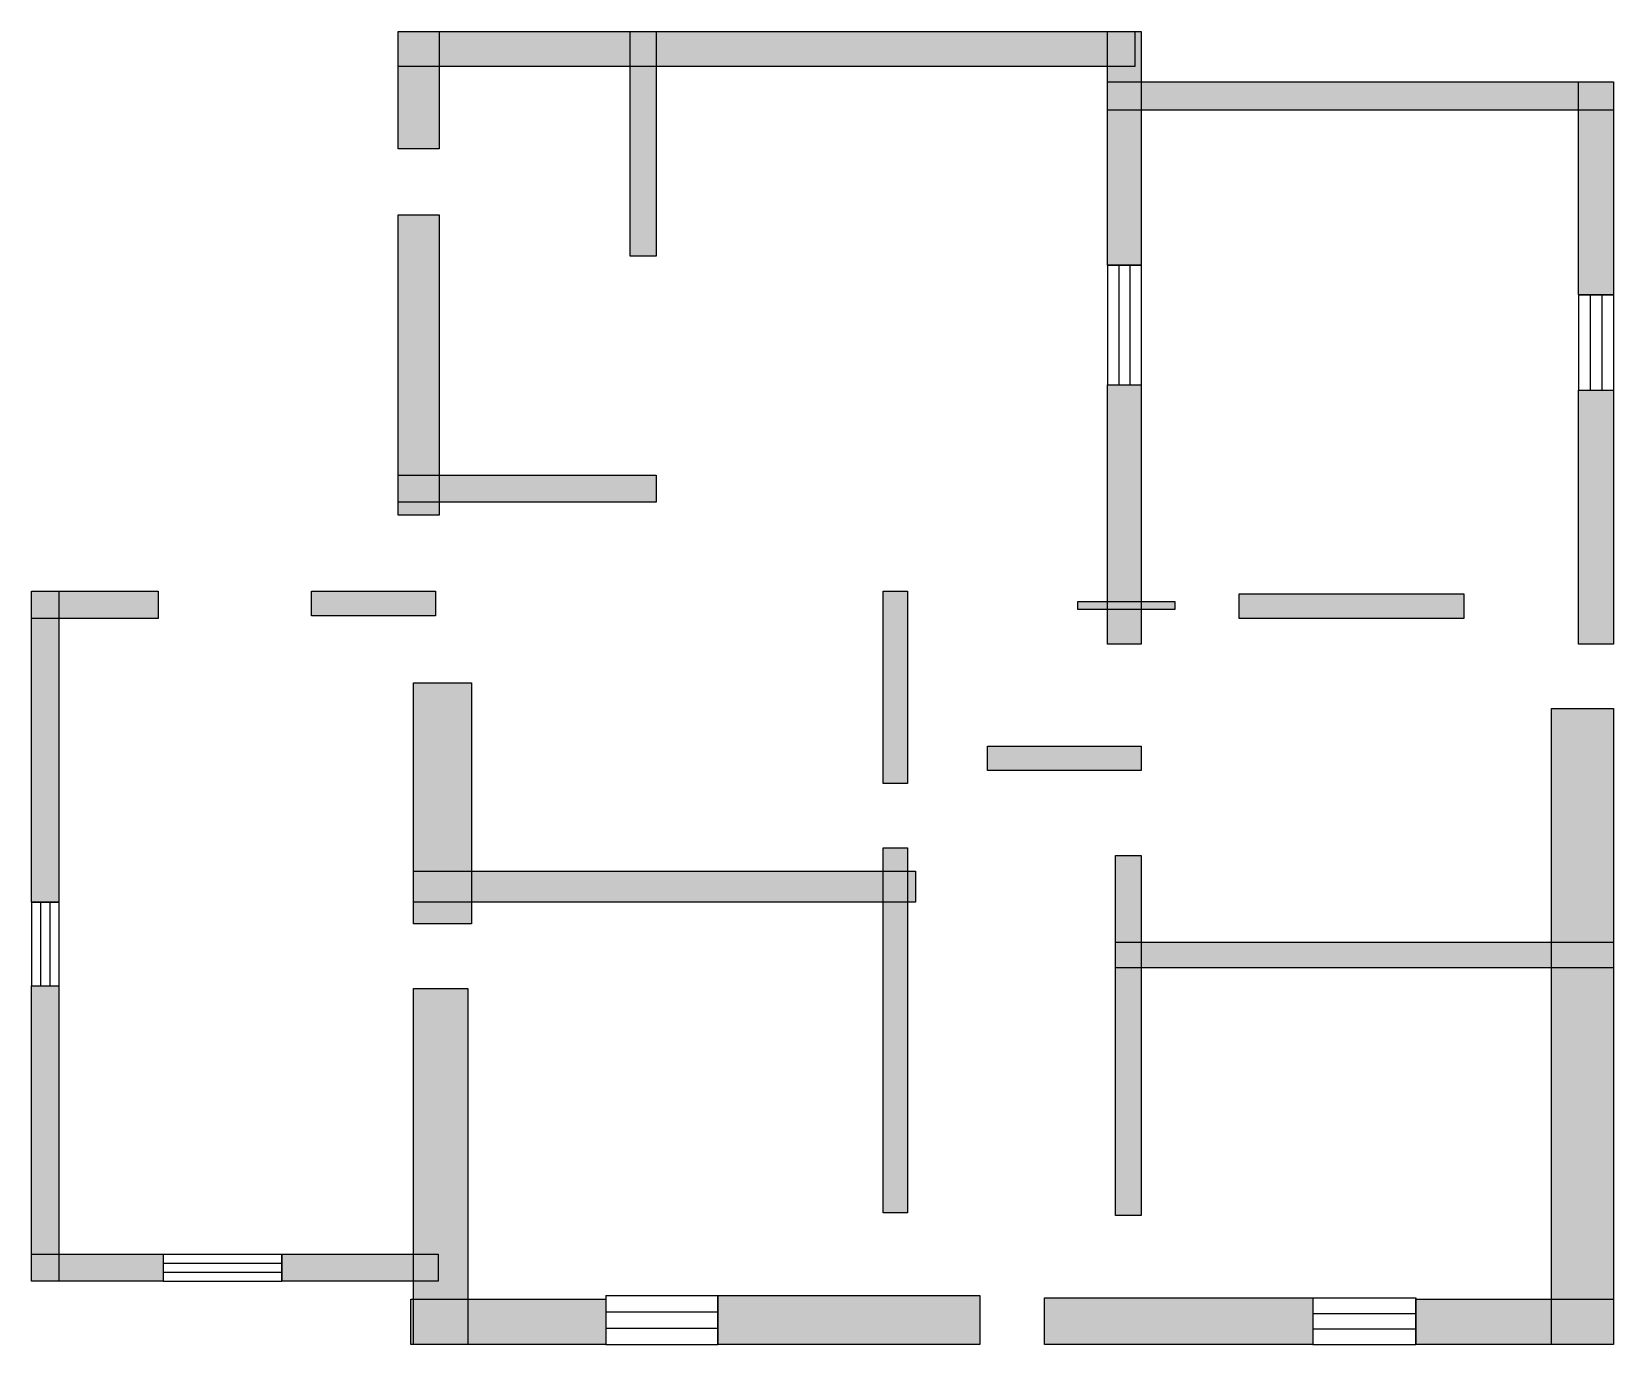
# Model space of a CAD drawing. Header units: millimetres. Extents: x 959 to 11748, y 678 to 9636.
import ezdxf

# ---------------------------------------------------------------- set-up
doc = ezdxf.new("R2010")
doc.units = ezdxf.units.MM
doc.layers.add('WALL', color=7, linetype='Continuous')
doc.layers.add('WINDOW', color=5, linetype='Continuous')

msp = doc.modelspace()

# ---------------------------------------------------------------- hatches: boundary and pattern name
at = {"layer": 'WALL'}
h = msp.add_hatch(color=256, dxfattribs=at)
h.dxf.hatch_style = 1
h.paths.add_polyline_path([(3458.4, 9636), (8483.2, 9636), (8483.2, 9398.4), (3458.4, 9398.4)])
h = msp.add_hatch(color=256, dxfattribs=at)
h.dxf.hatch_style = 1
h.paths.add_polyline_path([(3458.4, 9636), (3740, 9636), (3740, 8835.2), (3458.4, 8835.2)])
h = msp.add_hatch(color=256, dxfattribs=at)
h.dxf.hatch_style = 1
h.paths.add_polyline_path([(5042.4, 9636), (5218.4, 9636), (5218.4, 8104.8), (5042.4, 8104.8)])
h = msp.add_hatch(color=256, dxfattribs=at)
h.dxf.hatch_style = 1
h.paths.add_polyline_path([(8298.4, 9636), (8527.2, 9636), (8527.2, 8043.2), (8298.4, 8043.2)])
h = msp.add_hatch(color=256, dxfattribs=at)
h.dxf.hatch_style = 1
h.paths.add_polyline_path([(8298.4, 9292.8), (11748, 9292.8), (11748, 9099.2), (8298.4, 9099.2)])
h = msp.add_hatch(color=256, dxfattribs=at)
h.dxf.hatch_style = 1
h.paths.add_polyline_path([(11510.4, 9292.8), (11748, 9292.8), (11748, 7840.8), (11510.4, 7840.8)])
h = msp.add_hatch(color=256, dxfattribs=at)
h.dxf.hatch_style = 1
h.paths.add_polyline_path([(3458.4, 8386.4), (3740, 8386.4), (3740, 6336), (3458.4, 6336)])
h = msp.add_hatch(color=256, dxfattribs=at)
h.dxf.hatch_style = 1
h.paths.add_polyline_path([(8298.4, 7224.8), (8527.2, 7224.8), (8527.2, 5456), (8298.4, 5456)])
h = msp.add_hatch(color=256, dxfattribs=at)
h.dxf.hatch_style = 1
h.paths.add_polyline_path([(11510.4, 7189.6), (11748, 7189.6), (11748, 5456), (11510.4, 5456)])
h = msp.add_hatch(color=256, dxfattribs=at)
h.dxf.hatch_style = 1
h.paths.add_polyline_path([(3458.4, 6608.8), (5218.4, 6608.8), (5218.4, 6424), (3458.4, 6424)])
h = msp.add_hatch(color=256, dxfattribs=at)
h.dxf.hatch_style = 1
h.paths.add_polyline_path([(959.2, 5816.8), (1821.6, 5816.8), (1821.6, 5632), (959.2, 5632)])
h = msp.add_hatch(color=256, dxfattribs=at)
h.dxf.hatch_style = 1
h.paths.add_polyline_path([(959.2, 5816.8), (1144, 5816.8), (1144, 3696), (959.2, 3696)])
h = msp.add_hatch(color=256, dxfattribs=at)
h.dxf.hatch_style = 1
h.paths.add_polyline_path([(2868.8, 5816.8), (3713.6, 5816.8), (3713.6, 5649.6), (2868.8, 5649.6)])
h = msp.add_hatch(color=256, dxfattribs=at)
h.dxf.hatch_style = 1
h.paths.add_polyline_path([(6767.2, 5816.8), (6934.4, 5816.8), (6934.4, 4505.6), (6767.2, 4505.6)])
h = msp.add_hatch(color=256, dxfattribs=at)
h.dxf.hatch_style = 1
h.paths.add_polyline_path([(8096, 5746.4), (8756, 5746.4), (8756, 5693.6), (8096, 5693.6)])
h = msp.add_hatch(color=256, dxfattribs=at)
h.dxf.hatch_style = 1
h.paths.add_polyline_path([(9196, 5799.2), (10727.2, 5799.2), (10727.2, 5632), (9196, 5632)])
h = msp.add_hatch(color=256, dxfattribs=at)
h.dxf.hatch_style = 1
h.paths.add_polyline_path([(3564, 5192), (3960, 5192), (3960, 3546.4), (3564, 3546.4)])
h = msp.add_hatch(color=256, dxfattribs=at)
h.dxf.hatch_style = 1
h.paths.add_polyline_path([(11325.6, 5016), (11748, 5016), (11748, 677.6), (11325.6, 677.6)])
h = msp.add_hatch(color=256, dxfattribs=at)
h.dxf.hatch_style = 1
h.paths.add_polyline_path([(7480, 4760.8), (8527.2, 4760.8), (8527.2, 4593.6), (7480, 4593.6)])
h = msp.add_hatch(color=256, dxfattribs=at)
h.dxf.hatch_style = 1
h.paths.add_polyline_path([(6767.2, 4065.6), (6934.4, 4065.6), (6934.4, 1575.2), (6767.2, 1575.2)])
h = msp.add_hatch(color=256, dxfattribs=at)
h.dxf.hatch_style = 1
h.paths.add_polyline_path([(8351.2, 4012.8), (8527.2, 4012.8), (8527.2, 1557.6), (8351.2, 1557.6)])
h = msp.add_hatch(color=256, dxfattribs=at)
h.dxf.hatch_style = 1
h.paths.add_polyline_path([(3564, 3907.2), (6987.2, 3907.2), (6987.2, 3696), (3564, 3696)])
h = msp.add_hatch(color=256, dxfattribs=at)
h.dxf.hatch_style = 1
h.paths.add_polyline_path([(8351.2, 3423.2), (11748, 3423.2), (11748, 3247.2), (8351.2, 3247.2)])
h = msp.add_hatch(color=256, dxfattribs=at)
h.dxf.hatch_style = 1
h.paths.add_polyline_path([(959.2, 3124), (1144, 3124), (1144, 1108.8), (959.2, 1108.8)])
h = msp.add_hatch(color=256, dxfattribs=at)
h.dxf.hatch_style = 1
h.paths.add_polyline_path([(3564, 3106.4), (3933.6, 3106.4), (3933.6, 677.6), (3564, 677.6)])
h = msp.add_hatch(color=256, dxfattribs=at)
h.dxf.hatch_style = 1
h.paths.add_polyline_path([(959.2, 1293.6), (1856.8, 1293.6), (1856.8, 1108.8), (959.2, 1108.8)])
h = msp.add_hatch(color=256, dxfattribs=at)
h.dxf.hatch_style = 1
h.paths.add_polyline_path([(2666.4, 1293.6), (3731.2, 1293.6), (3731.2, 1108.8), (2666.4, 1108.8)])
h = msp.add_hatch(color=256, dxfattribs=at)
h.dxf.hatch_style = 1
h.paths.add_polyline_path([(3546.4, 985.6), (4875.2, 985.6), (4875.2, 677.6), (3546.4, 677.6)])
h = msp.add_hatch(color=256, dxfattribs=at)
h.dxf.hatch_style = 1
h.paths.add_polyline_path([(5640.8, 1012), (7427.2, 1012), (7427.2, 677.6), (5640.8, 677.6)])
h = msp.add_hatch(color=256, dxfattribs=at)
h.dxf.hatch_style = 1
h.paths.add_polyline_path([(7867.2, 994.4), (9697.6, 994.4), (9697.6, 677.6), (7867.2, 677.6)])
h = msp.add_hatch(color=256, dxfattribs=at)
h.dxf.hatch_style = 1
h.paths.add_polyline_path([(10401.6, 985.6), (11748, 985.6), (11748, 677.6), (10401.6, 677.6)])

# ---------------------------------------------------------------- linework, layer by layer
for points in [[(3458.4, 9636), (8483.2, 9636), (8483.2, 9398.4), (3458.4, 9398.4)], [(3458.4, 9636), (3740, 9636), (3740, 8835.2), (3458.4, 8835.2)], [(5042.4, 9636), (5218.4, 9636), (5218.4, 8104.8), (5042.4, 8104.8)], [(8298.4, 9636), (8527.2, 9636), (8527.2, 8043.2), (8298.4, 8043.2)], [(8298.4, 9292.8), (11748, 9292.8), (11748, 9099.2), (8298.4, 9099.2)], [(11510.4, 9292.8), (11748, 9292.8), (11748, 7840.8), (11510.4, 7840.8)], [(3458.4, 8386.4), (3740, 8386.4), (3740, 6336), (3458.4, 6336)], [(8298.4, 7224.8), (8527.2, 7224.8), (8527.2, 5456), (8298.4, 5456)], [(11510.4, 7189.6), (11748, 7189.6), (11748, 5456), (11510.4, 5456)], [(3458.4, 6608.8), (5218.4, 6608.8), (5218.4, 6424), (3458.4, 6424)], [(959.2, 5816.8), (1821.6, 5816.8), (1821.6, 5632), (959.2, 5632)], [(959.2, 5816.8), (1144, 5816.8), (1144, 3696), (959.2, 3696)], [(2868.8, 5816.8), (3713.6, 5816.8), (3713.6, 5649.6), (2868.8, 5649.6)], [(6767.2, 5816.8), (6934.4, 5816.8), (6934.4, 4505.6), (6767.2, 4505.6)], [(8096, 5746.4), (8756, 5746.4), (8756, 5693.6), (8096, 5693.6)], [(9196, 5799.2), (10727.2, 5799.2), (10727.2, 5632), (9196, 5632)], [(3564, 5192), (3960, 5192), (3960, 3546.4), (3564, 3546.4)], [(11325.6, 5016), (11748, 5016), (11748, 677.6), (11325.6, 677.6)], [(7480, 4760.8), (8527.2, 4760.8), (8527.2, 4593.6), (7480, 4593.6)], [(6767.2, 4065.6), (6934.4, 4065.6), (6934.4, 1575.2), (6767.2, 1575.2)], [(8351.2, 4012.8), (8527.2, 4012.8), (8527.2, 1557.6), (8351.2, 1557.6)], [(3564, 3907.2), (6987.2, 3907.2), (6987.2, 3696), (3564, 3696)], [(8351.2, 3423.2), (11748, 3423.2), (11748, 3247.2), (8351.2, 3247.2)], [(959.2, 3124), (1144, 3124), (1144, 1108.8), (959.2, 1108.8)], [(3564, 3106.4), (3933.6, 3106.4), (3933.6, 677.6), (3564, 677.6)], [(959.2, 1293.6), (1856.8, 1293.6), (1856.8, 1108.8), (959.2, 1108.8)], [(2666.4, 1293.6), (3731.2, 1293.6), (3731.2, 1108.8), (2666.4, 1108.8)], [(3546.4, 985.6), (4875.2, 985.6), (4875.2, 677.6), (3546.4, 677.6)], [(5640.8, 1012), (7427.2, 1012), (7427.2, 677.6), (5640.8, 677.6)], [(7867.2, 994.4), (9697.6, 994.4), (9697.6, 677.6), (7867.2, 677.6)], [(10401.6, 985.6), (11748, 985.6), (11748, 677.6), (10401.6, 677.6)]]:
    msp.add_lwpolyline(points, close=True, dxfattribs=at)
at = {"layer": 'WINDOW'}
for p, q in [((8298.4, 8043.2), (8298.4, 7224.8)), ((8298.4, 8043.2), (8527.2, 8043.2)), ((8374.7, 8043.2), (8374.7, 7224.8)), ((8450.9, 8043.2), (8450.9, 7224.8)), ((8527.2, 8043.2), (8527.2, 7224.8)), ((11510.4, 7840.8), (11510.4, 7189.6)), ((11510.4, 7840.8), (11748, 7840.8)), ((11589.6, 7840.8), (11589.6, 7189.6)), ((11668.8, 7840.8), (11668.8, 7189.6)), ((11748, 7840.8), (11748, 7189.6)), ((8298.4, 7224.8), (8527.2, 7224.8)), ((11510.4, 7189.6), (11748, 7189.6)), ((959.2, 3696), (959.2, 3124)), ((959.2, 3696), (1144, 3696)), ((1020.8, 3696), (1020.8, 3124)), ((1082.4, 3696), (1082.4, 3124)), ((1144, 3696), (1144, 3124)), ((959.2, 3124), (1144, 3124)), ((1856.8, 1293.6), (2666.4, 1293.6)), ((1856.8, 1293.6), (1856.8, 1108.8)), ((1856.8, 1232), (2666.4, 1232)), ((2666.4, 1293.6), (2666.4, 1108.8)), ((1856.8, 1170.4), (2666.4, 1170.4)), ((1856.8, 1108.8), (2666.4, 1108.8)), ((4875.2, 1012), (5640.8, 1012)), ((4875.2, 1012), (4875.2, 677.6)), ((5640.8, 1012), (5640.8, 677.6)), ((9697.6, 994.4), (10401.6, 994.4)), ((9697.6, 994.4), (9697.6, 677.6)), ((10401.6, 994.4), (10401.6, 677.6)), ((4875.2, 900.5), (5640.8, 900.5)), ((9697.6, 888.8), (10401.6, 888.8)), ((4875.2, 789.1), (5640.8, 789.1)), ((9697.6, 783.2), (10401.6, 783.2)), ((4875.2, 677.6), (5640.8, 677.6)), ((9697.6, 677.6), (10401.6, 677.6))]:
    msp.add_line(p, q, dxfattribs=at)

doc.saveas('drawing.dxf')
